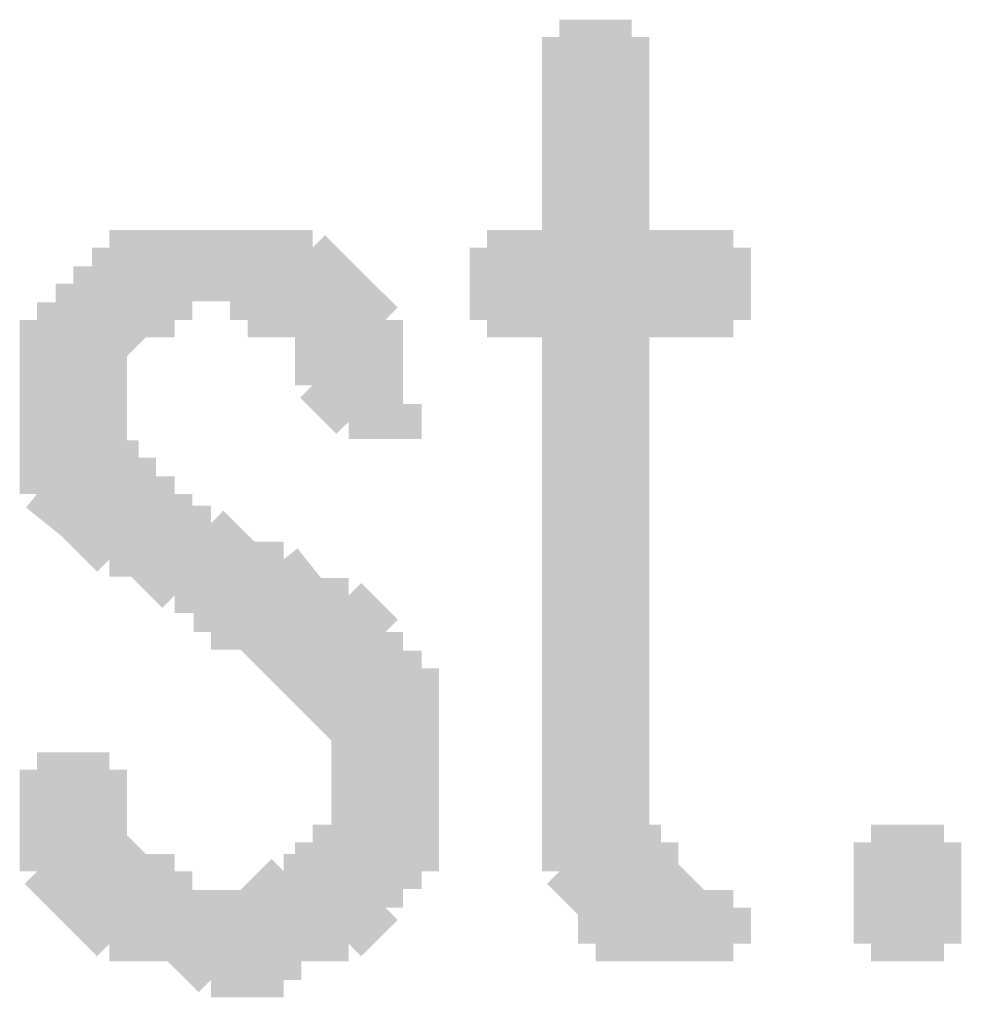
# Model space of a CAD drawing. Header units: millimetres. Extents: x 5 to 350, y 3 to 213.
# Drawn here: x 91.397 to 93.688, y 187.83 to 190.207 of the extents above; entities that cross this region are included whole.
import ezdxf

# ---------------------------------------------------------------- set-up
doc = ezdxf.new("R2010")
doc.units = ezdxf.units.MM
doc.layers.add('H', color=251, linetype='Continuous')
doc.layers.add('P', color=255, linetype='Continuous')

msp = doc.modelspace()

# ---------------------------------------------------------------- hatches: boundary and pattern name
at = {"layer": 'H', "linetype": 'Continuous'}
for points in [[(92.798, 188.048), (92.71, 188.136), (92.71, 189.477), (92.534, 189.477), (92.534, 189.653), (92.71, 189.653), (92.71, 190.165), (92.886, 190.165), (92.886, 189.653), (93.133, 189.653), (93.133, 189.477), (92.886, 189.477), (92.886, 188.207), (92.957, 188.207), (92.957, 188.136), (93.045, 188.048), (92.798, 188.048)], [(92.198, 189.23), (92.11, 189.318), (92.11, 189.477), (91.952, 189.477), (91.952, 189.565), (91.616, 189.565), (91.616, 189.653), (92.11, 189.653), (92.287, 189.477), (92.287, 189.23), (92.198, 189.23)], [(91.952, 188.048), (92.04, 188.136), (92.11, 188.136), (92.11, 188.207), (92.198, 188.207), (92.198, 188.472), (91.952, 188.718), (91.863, 188.718), (91.863, 188.807), (91.775, 188.807), (91.687, 188.895), (91.616, 188.895), (91.44, 189.054), (91.44, 189.477), (91.528, 189.477), (91.528, 189.565), (91.775, 189.565), (91.775, 189.477), (91.687, 189.477), (91.616, 189.406), (91.616, 189.142), (91.687, 189.142), (91.687, 189.054), (91.775, 189.054), (91.775, 188.983), (91.863, 188.983), (91.952, 188.895), (92.04, 188.895), (92.11, 188.807), (92.198, 188.807), (92.287, 188.718), (92.287, 188.63), (92.375, 188.63), (92.375, 188.136), (92.287, 188.136), (92.287, 188.048), (91.952, 188.048)], [(91.863, 187.872), (91.775, 187.96), (91.616, 187.96), (91.44, 188.136), (91.44, 188.383), (91.616, 188.383), (91.616, 188.207), (91.687, 188.136), (91.775, 188.136), (91.775, 188.048), (92.287, 188.048), (92.198, 187.96), (92.04, 187.96), (92.04, 187.872), (91.863, 187.872)], [(93.468, 187.96), (93.468, 188.207), (93.645, 188.207), (93.645, 187.96), (93.468, 187.96)], [(92.798, 187.96), (92.798, 188.048), (93.133, 188.048), (93.133, 187.96), (92.798, 187.96)]]:
    msp.add_hatch(color=256, dxfattribs=at).paths.add_polyline_path(points)

# ---------------------------------------------------------------- linework, layer by layer
at = {"layer": 'P', "const_width": 0.085}
for points in [[(92.886, 190.165), (92.71, 190.165)], [(92.71, 190.165), (92.71, 189.653)], [(92.886, 189.653), (92.886, 190.165)], [(91.687, 189.653), (91.616, 189.653)], [(91.616, 189.653), (91.616, 189.565)], [(91.775, 189.653), (91.687, 189.653)], [(91.863, 189.653), (91.775, 189.653)], [(91.952, 189.653), (91.863, 189.653)], [(92.04, 189.653), (91.952, 189.653)], [(92.11, 189.653), (92.04, 189.653)], [(92.198, 189.565), (92.11, 189.653)], [(92.71, 189.653), (92.534, 189.653)], [(92.534, 189.653), (92.534, 189.477)], [(93.133, 189.653), (92.886, 189.653)], [(93.133, 189.477), (93.133, 189.653)], [(91.528, 189.565), (91.528, 189.477)], [(91.863, 189.565), (91.528, 189.565)], [(91.616, 189.565), (91.528, 189.565)], [(91.528, 189.565), (91.863, 189.565)], [(91.775, 189.477), (91.775, 189.565)], [(91.775, 189.565), (91.863, 189.565)], [(91.863, 189.565), (91.952, 189.565)], [(91.952, 189.565), (91.952, 189.477)], [(92.287, 189.477), (92.198, 189.565)], [(91.528, 189.477), (91.44, 189.477)], [(91.44, 189.477), (91.44, 189.406)], [(91.616, 189.406), (91.687, 189.477)], [(91.687, 189.477), (91.775, 189.477)], [(91.952, 189.477), (92.04, 189.477)], [(92.04, 189.477), (92.11, 189.477)], [(92.11, 189.477), (92.11, 189.406)], [(92.287, 189.406), (92.287, 189.477)], [(92.534, 189.477), (92.71, 189.477)], [(92.71, 189.477), (92.71, 188.383)], [(92.886, 188.295), (92.886, 189.477)], [(92.886, 189.477), (93.133, 189.477)], [(91.44, 189.406), (91.44, 189.318)], [(91.616, 189.318), (91.616, 189.406)], [(92.11, 189.406), (92.11, 189.318)], [(92.287, 189.318), (92.287, 189.406)], [(91.44, 189.318), (91.44, 189.23)], [(91.616, 189.23), (91.616, 189.318)], [(92.11, 189.318), (92.198, 189.23)], [(92.287, 189.23), (92.287, 189.318)], [(91.44, 189.23), (91.44, 189.142)], [(91.616, 189.142), (91.616, 189.23)], [(92.198, 189.23), (92.375, 189.23)], [(92.375, 189.23), (92.287, 189.23)], [(91.44, 189.142), (91.44, 189.054)], [(91.687, 189.142), (91.616, 189.142)], [(91.687, 189.054), (91.687, 189.142)], [(91.44, 189.054), (91.528, 188.983)], [(91.775, 189.054), (91.687, 189.054)], [(91.775, 188.983), (91.775, 189.054)], [(91.528, 188.983), (91.616, 188.895)], [(91.863, 188.983), (91.775, 188.983)], [(91.952, 188.895), (91.863, 188.983)], [(91.616, 188.895), (91.687, 188.895)], [(91.687, 188.895), (91.775, 188.807)], [(92.04, 188.895), (91.952, 188.895)], [(92.11, 188.807), (92.04, 188.895)], [(91.775, 188.807), (91.863, 188.807)], [(91.863, 188.807), (91.863, 188.718)], [(92.198, 188.807), (92.11, 188.807)], [(92.287, 188.718), (92.198, 188.807)], [(91.863, 188.718), (91.952, 188.718)], [(91.952, 188.718), (92.04, 188.63)], [(92.287, 188.63), (92.287, 188.718)], [(92.04, 188.63), (92.11, 188.56)], [(92.375, 188.63), (92.287, 188.63)], [(92.375, 188.56), (92.375, 188.63)], [(92.11, 188.56), (92.198, 188.472)], [(92.375, 188.472), (92.375, 188.56)], [(92.198, 188.472), (92.198, 188.383)], [(92.375, 188.383), (92.375, 188.472)], [(91.616, 188.383), (91.44, 188.383)], [(91.44, 188.383), (91.44, 188.295)], [(91.616, 188.295), (91.616, 188.383)], [(91.616, 188.383), (91.616, 188.383)], [(92.198, 188.383), (92.198, 188.295)], [(92.375, 188.295), (92.375, 188.383)], [(92.71, 188.383), (92.71, 188.295)], [(91.44, 188.295), (91.44, 188.207)], [(91.616, 188.207), (91.616, 188.295)], [(92.198, 188.295), (92.198, 188.207)], [(92.375, 188.207), (92.375, 188.295)], [(92.71, 188.295), (92.71, 188.207)], [(92.886, 188.207), (92.886, 188.295)], [(91.44, 188.207), (91.44, 188.136)], [(91.687, 188.136), (91.616, 188.207)], [(92.198, 188.207), (92.11, 188.207)], [(92.11, 188.207), (92.11, 188.136)], [(92.375, 188.136), (92.375, 188.207)], [(92.71, 188.207), (92.71, 188.136)], [(92.957, 188.207), (92.886, 188.207)], [(92.957, 188.136), (92.957, 188.207)], [(93.468, 187.96), (93.468, 188.207)], [(93.468, 188.207), (93.645, 188.207)], [(93.645, 188.207), (93.645, 187.96)], [(91.44, 188.136), (91.528, 188.048)], [(91.775, 188.136), (91.687, 188.136)], [(91.775, 188.048), (91.775, 188.136)], [(92.04, 188.136), (91.952, 188.048)], [(92.11, 188.136), (92.04, 188.136)], [(92.287, 188.048), (92.287, 188.136)], [(92.287, 188.136), (92.375, 188.136)], [(92.71, 188.136), (92.798, 188.048)], [(93.045, 188.048), (92.957, 188.136)], [(91.528, 188.048), (91.616, 187.96)], [(91.863, 188.048), (91.775, 188.048)], [(92.287, 188.048), (91.863, 188.048)], [(91.952, 188.048), (91.863, 188.048)], [(91.863, 188.048), (92.287, 188.048)], [(92.198, 187.96), (92.287, 188.048)], [(93.045, 188.048), (92.798, 188.048)], [(92.798, 188.048), (92.798, 187.96)], [(92.798, 188.048), (93.045, 188.048)], [(93.133, 188.048), (93.045, 188.048)], [(93.133, 187.96), (93.133, 188.048)], [(91.616, 187.96), (91.687, 187.96)], [(91.687, 187.96), (91.775, 187.96)], [(91.775, 187.96), (91.863, 187.872)], [(92.04, 187.872), (92.04, 187.96)], [(92.04, 187.96), (92.11, 187.96)], [(92.11, 187.96), (92.198, 187.96)], [(92.798, 187.96), (92.886, 187.96)], [(92.886, 187.96), (92.957, 187.96)], [(92.957, 187.96), (93.045, 187.96)], [(93.045, 187.96), (93.133, 187.96)], [(93.645, 187.96), (93.468, 187.96)], [(93.468, 187.96), (93.468, 187.96)], [(91.863, 187.872), (91.952, 187.872)], [(91.952, 187.872), (92.04, 187.872)]]:
    msp.add_lwpolyline(points, dxfattribs=at)

doc.saveas('drawing.dxf')
